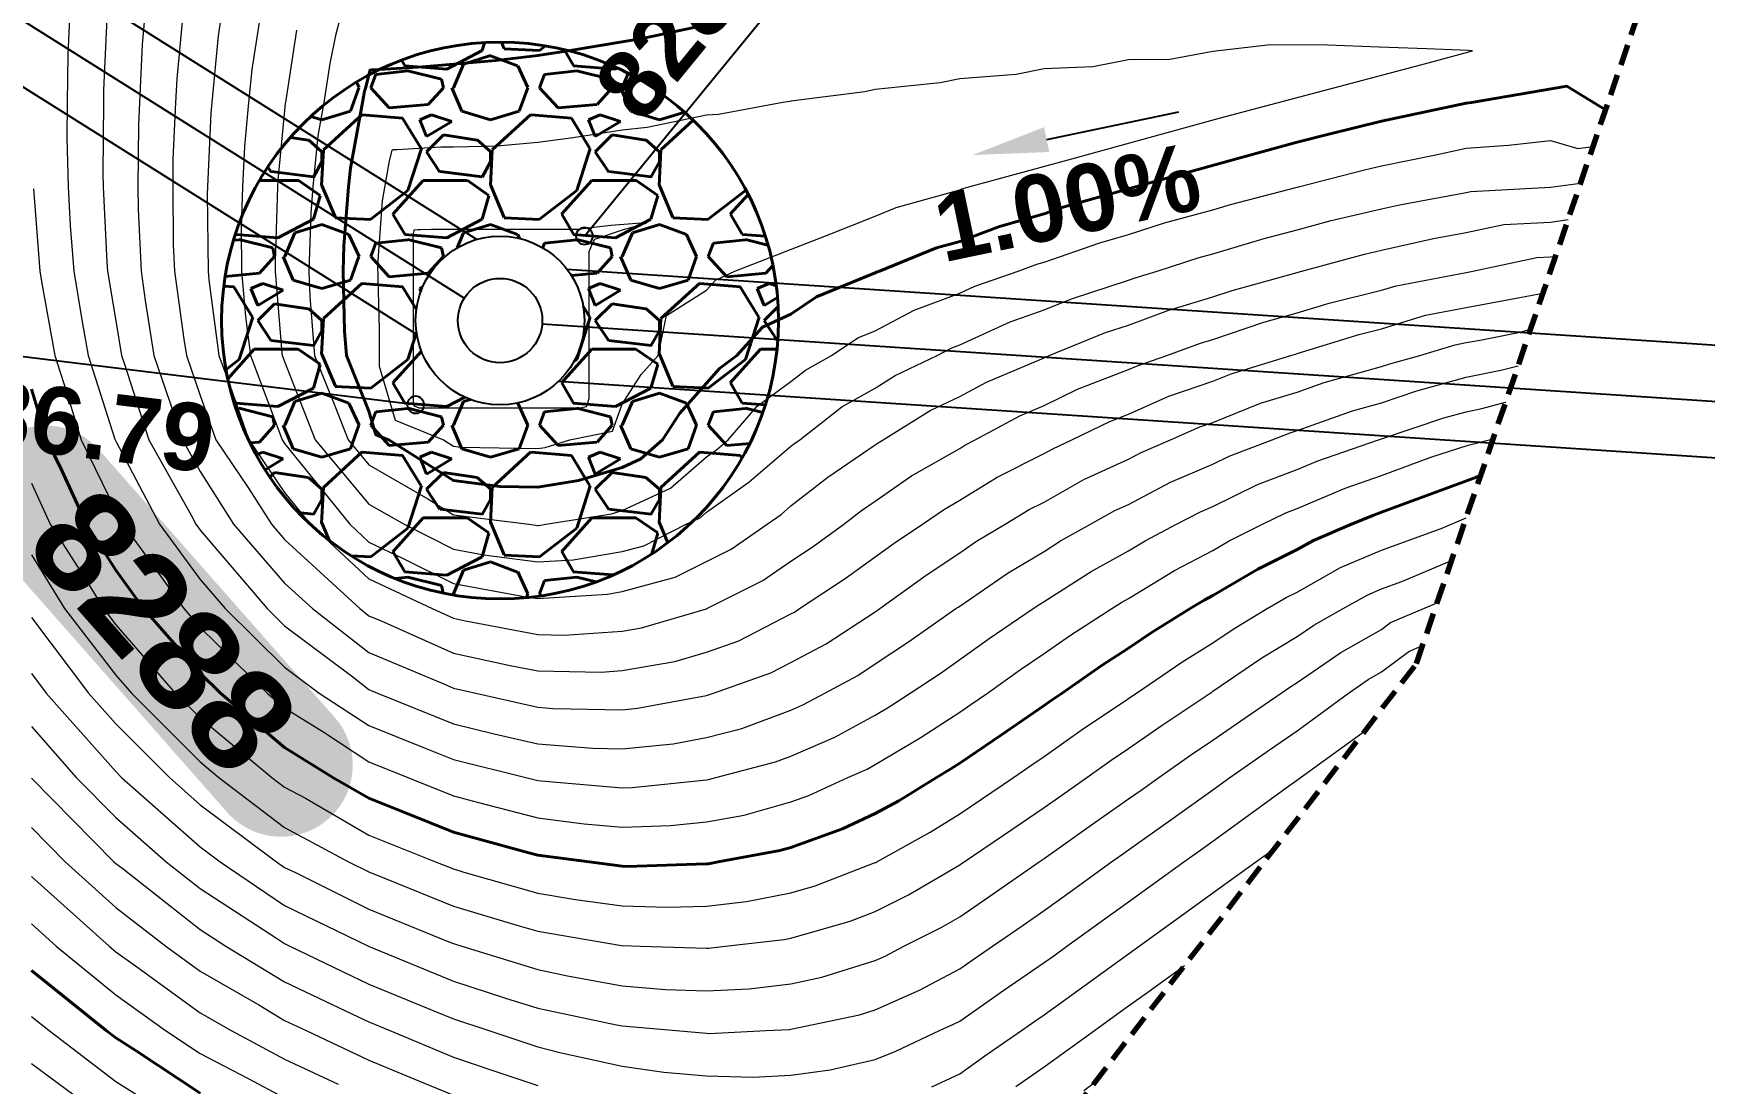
# Model space of a CAD drawing. Extents: x 2799052 to 2815686, y 1319509 to 1336143.
# Drawn here: x 2807578.92 to 2807598.72, y 1327729.01 to 1327741.46 of the extents above; entities that cross this region are included whole.
import ezdxf

# ---------------------------------------------------------------- set-up
doc = ezdxf.new("R2010")
doc.units = 0
doc.header["$LTSCALE"] = 0.5
doc.header["$MEASUREMENT"] = 0
doc.linetypes.add('DASHED', pattern=[0.75, 0.5, -0.25])
doc.layers.add('C-Road-Asph-Hach-Bdry', color=64, linetype='Continuous', lineweight=25, plot=False)
for name, color, linetype, lineweight in [('C-RRAP', 160, 'Continuous', 40), ('C-Strm-Pipe', 115, 'Continuous', 25), ('C-TOPO-BDRY', 5, 'DASHED', 70), ('C-Topo-Cont-10th', 8, 'Continuous', 13), ('C-TOPO-CONT-1FT', 7, 'Continuous', 40), ('C-TOPO-SLOP', 1, 'Continuous', 25), ('C-TOPO-SPOT', 2, 'Continuous', 25)]:
    doc.layers.add(name, color=color, linetype=linetype, lineweight=lineweight)
for name, color, linetype in [('C-Strm', 4, 'Continuous'), ('C-TOPO-CONT-TEXT-1FT', 1, 'Continuous'), ('C-TOPO-USER', 40, 'Continuous')]:
    doc.layers.add(name, color=color, linetype=linetype)
doc.styles.add('Swiss 721 BT', font='swissb.ttf', dxfattribs={"height": 2})

msp = doc.modelspace()

# ---------------------------------------------------------------- hatches: boundary and pattern name
at = {"true_color": 0x000000}
msp.add_hatch(color=18, dxfattribs=at).paths.add_polyline_path([(2807578.497, 1327736.602, 0.414214), (2807578.421, 1327735.403), (2807581.215, 1327732.229, 0.414214), (2807582.414, 1327732.152, 0.414214), (2807582.491, 1327733.352), (2807579.697, 1327736.526, 0.414214)], flags=0)

# ---------------------------------------------------------------- linework, layer by layer
at = {"color": 0, "linetype": 'ByBlock'}
for centre, start, end in [((2807585.448, 1327739.061, 8286.792), 90, 270), ((2807585.448, 1327739.061, 8286.792), 270, 90), ((2807583.448, 1327737.061, 8286.792), 90, 270), ((2807583.448, 1327737.061, 8286.792), 270, 90)]:
    msp.add_arc(centre, 0.1, start, end, dxfattribs=at)
at = {"layer": 'C-Road-Asph-Hach-Bdry'}
msp.add_circle((2807368.688, 1327825.522), 8317.007, dxfattribs=at)
at = {"layer": 'C-RRAP', "linetype": 'Continuous'}
for p, q in [((2807584.236, 1327741.259), (2807583.816, 1327741.039)), ((2807584.016, 1327741.099), (2807584.336, 1327741.199)), ((2807584.263, 1327741.352), (2807584.236, 1327741.259)), ((2807584.336, 1327741.198), (2807584.656, 1327741.078)), ((2807584.465, 1327741.358), (2807584.497, 1327741.28)), ((2807584.496, 1327741.278), (2807584.916, 1327741.258)), ((2807584.916, 1327741.259), (2807584.988, 1327741.314)), ((2807585.319, 1327741.081), (2807585.208, 1327741.27)), ((2807582.916, 1327740.819), (2807582.976, 1327740.979)), ((2807583.356, 1327741.017), (2807582.976, 1327740.977)), ((2807583.319, 1327741.081), (2807583.281, 1327741.145)), ((2807583.816, 1327741.04), (2807583.316, 1327741.08)), ((2807583.756, 1327740.919), (2807583.356, 1327741.019)), ((2807583.896, 1327740.819), (2807584.016, 1327741.099)), ((2807584.658, 1327741.08), (2807584.778, 1327740.82)), ((2807584.916, 1327740.819), (2807584.976, 1327740.979)), ((2807585.356, 1327741.017), (2807584.976, 1327740.977)), ((2807585.816, 1327741.04), (2807585.316, 1327741.08)), ((2807585.756, 1327740.919), (2807585.356, 1327741.019)), ((2807585.837, 1327741.051), (2807585.816, 1327741.039)), ((2807585.816, 1327741.04), (2807585.816, 1327741.04)), ((2807585.896, 1327740.819), (2807585.968, 1327740.987)), ((2807582.676, 1327740.539), (2807582.776, 1327740.819)), ((2807582.747, 1327740.886), (2807582.778, 1327740.82)), ((2807583.136, 1327740.579), (2807582.916, 1327740.819)), ((2807583.777, 1327740.819), (2807583.597, 1327740.619)), ((2807583.776, 1327740.819), (2807583.756, 1327740.919)), ((2807583.877, 1327740.819), (2807583.997, 1327740.539)), ((2807584.676, 1327740.539), (2807584.776, 1327740.819)), ((2807585.136, 1327740.579), (2807584.916, 1327740.819)), ((2807585.777, 1327740.819), (2807585.597, 1327740.619)), ((2807585.776, 1327740.819), (2807585.756, 1327740.919)), ((2807585.877, 1327740.819), (2807585.997, 1327740.539)), ((2807583.596, 1327740.619), (2807583.136, 1327740.579)), ((2807585.596, 1327740.619), (2807585.136, 1327740.579)), ((2807582.204, 1327740.478), (2807582.336, 1327740.439)), ((2807582.336, 1327740.439), (2807582.676, 1327740.539)), ((2807582.814, 1327740.502), (2807582.354, 1327740.082)), ((2807583.296, 1327740.458), (2807582.816, 1327740.498)), ((2807583.514, 1327740.098), (2807583.294, 1327740.458)), ((2807583.636, 1327740.499), (2807583.496, 1327740.439)), ((2807583.496, 1327740.439), (2807583.576, 1327740.239)), ((2807583.576, 1327740.239), (2807583.876, 1327740.419)), ((2807583.876, 1327740.419), (2807583.636, 1327740.499)), ((2807583.636, 1327740.499), (2807583.636, 1327740.499)), ((2807583.996, 1327740.539), (2807584.336, 1327740.439)), ((2807584.336, 1327740.439), (2807584.676, 1327740.539)), ((2807584.814, 1327740.502), (2807584.354, 1327740.082)), ((2807585.296, 1327740.458), (2807584.816, 1327740.498)), ((2807585.514, 1327740.098), (2807585.294, 1327740.458)), ((2807585.636, 1327740.499), (2807585.496, 1327740.439)), ((2807585.496, 1327740.439), (2807585.576, 1327740.239)), ((2807585.576, 1327740.239), (2807585.876, 1327740.419)), ((2807585.876, 1327740.419), (2807585.636, 1327740.499)), ((2807585.996, 1327740.539), (2807586.336, 1327740.439)), ((2807586.336, 1327740.439), (2807586.637, 1327740.528)), ((2807586.738, 1327740.433), (2807586.354, 1327740.082)), ((2807582.176, 1327740.199), (2807581.964, 1327740.23)), ((2807582.337, 1327740.06), (2807582.177, 1327740.2)), ((2807583.776, 1327740.259), (2807583.576, 1327740.059)), ((2807584.176, 1327740.199), (2807583.776, 1327740.259)), ((2807584.337, 1327740.06), (2807584.177, 1327740.2)), ((2807585.776, 1327740.259), (2807585.576, 1327740.059)), ((2807586.176, 1327740.199), (2807585.776, 1327740.259)), ((2807586.337, 1327740.06), (2807586.177, 1327740.2)), ((2807582.354, 1327740.079), (2807582.334, 1327739.659)), ((2807582.336, 1327739.939), (2807582.336, 1327740.059)), ((2807583.357, 1327739.599), (2807583.517, 1327740.099)), ((2807583.576, 1327740.059), (2807583.736, 1327739.819)), ((2807584.354, 1327740.079), (2807584.334, 1327739.659)), ((2807584.336, 1327739.939), (2807584.336, 1327740.059)), ((2807585.357, 1327739.599), (2807585.517, 1327740.099)), ((2807585.576, 1327740.059), (2807585.736, 1327739.819)), ((2807586.354, 1327740.079), (2807586.334, 1327739.659)), ((2807586.336, 1327739.939), (2807586.336, 1327740.059)), ((2807581.696, 1327739.88), (2807581.736, 1327739.819)), ((2807581.737, 1327739.824), (2807582.237, 1327739.764)), ((2807582.236, 1327739.759), (2807582.336, 1327739.939)), ((2807583.737, 1327739.824), (2807584.237, 1327739.764)), ((2807584.236, 1327739.759), (2807584.336, 1327739.939)), ((2807585.737, 1327739.824), (2807586.237, 1327739.764)), ((2807586.236, 1327739.759), (2807586.336, 1327739.939)), ((2807581.597, 1327739.719), (2807582.056, 1327739.719)), ((2807582.057, 1327739.721), (2807582.317, 1327739.541)), ((2807582.337, 1327739.66), (2807582.497, 1327739.28)), ((2807582.916, 1327739.259), (2807583.356, 1327739.599)), ((2807583.176, 1327739.319), (2807583.536, 1327739.719)), ((2807583.536, 1327739.719), (2807584.056, 1327739.719)), ((2807584.057, 1327739.721), (2807584.317, 1327739.541)), ((2807584.337, 1327739.66), (2807584.497, 1327739.28)), ((2807584.916, 1327739.259), (2807585.356, 1327739.599)), ((2807585.176, 1327739.319), (2807585.536, 1327739.719)), ((2807585.536, 1327739.719), (2807586.056, 1327739.719)), ((2807586.057, 1327739.721), (2807586.317, 1327739.541)), ((2807586.337, 1327739.66), (2807586.497, 1327739.28)), ((2807586.916, 1327739.259), (2807587.356, 1327739.599)), ((2807587.357, 1327739.599), (2807587.361, 1327739.609)), ((2807582.316, 1327739.539), (2807582.236, 1327739.259)), ((2807584.316, 1327739.539), (2807584.236, 1327739.259)), ((2807586.316, 1327739.539), (2807586.236, 1327739.259)), ((2807587.176, 1327739.319), (2807587.388, 1327739.554)), ((2807582.236, 1327739.259), (2807581.816, 1327739.039)), ((2807582.016, 1327739.099), (2807582.336, 1327739.199)), ((2807582.336, 1327739.198), (2807582.656, 1327739.078)), ((2807582.496, 1327739.278), (2807582.916, 1327739.258)), ((2807583.319, 1327739.081), (2807583.179, 1327739.321)), ((2807584.236, 1327739.259), (2807583.816, 1327739.039)), ((2807584.016, 1327739.099), (2807584.336, 1327739.199)), ((2807584.336, 1327739.198), (2807584.656, 1327739.078)), ((2807584.496, 1327739.278), (2807584.916, 1327739.258)), ((2807585.319, 1327739.081), (2807585.179, 1327739.321)), ((2807586.236, 1327739.259), (2807585.816, 1327739.039)), ((2807586.016, 1327739.099), (2807586.336, 1327739.199)), ((2807586.336, 1327739.198), (2807586.656, 1327739.078)), ((2807586.496, 1327739.278), (2807586.916, 1327739.258)), ((2807587.319, 1327739.081), (2807587.179, 1327739.321)), ((2807581.356, 1327739.017), (2807581.289, 1327739.01)), ((2807581.319, 1327739.081), (2807581.314, 1327739.089)), ((2807581.816, 1327739.04), (2807581.316, 1327739.08)), ((2807581.756, 1327738.919), (2807581.356, 1327739.019)), ((2807581.896, 1327738.819), (2807582.016, 1327739.099)), ((2807582.658, 1327739.08), (2807582.778, 1327738.82)), ((2807583.356, 1327739.017), (2807582.976, 1327738.977)), ((2807583.816, 1327739.04), (2807583.316, 1327739.08)), ((2807583.756, 1327738.919), (2807583.356, 1327739.019)), ((2807583.939, 1327738.919), (2807584.016, 1327739.099)), ((2807584.658, 1327739.08), (2807584.68, 1327739.031)), ((2807585.356, 1327739.017), (2807584.976, 1327738.977)), ((2807585.816, 1327739.04), (2807585.316, 1327739.08)), ((2807585.756, 1327738.919), (2807585.356, 1327739.019)), ((2807585.356, 1327739.017), (2807585.356, 1327739.017)), ((2807585.896, 1327738.819), (2807586.016, 1327739.099)), ((2807586.658, 1327739.08), (2807586.778, 1327738.82)), ((2807587.356, 1327739.017), (2807586.976, 1327738.977)), ((2807587.593, 1327739.058), (2807587.316, 1327739.08)), ((2807587.623, 1327738.952), (2807587.356, 1327739.019)), ((2807581.777, 1327738.819), (2807581.597, 1327738.619)), ((2807581.776, 1327738.819), (2807581.756, 1327738.919)), ((2807581.877, 1327738.819), (2807581.997, 1327738.539)), ((2807582.676, 1327738.539), (2807582.776, 1327738.819)), ((2807582.916, 1327738.819), (2807582.976, 1327738.979)), ((2807583.136, 1327738.579), (2807582.916, 1327738.819)), ((2807583.777, 1327738.819), (2807583.597, 1327738.619)), ((2807583.776, 1327738.819), (2807583.756, 1327738.919)), ((2807584.954, 1327738.92), (2807584.976, 1327738.979)), ((2807585.777, 1327738.819), (2807585.597, 1327738.619)), ((2807585.776, 1327738.819), (2807585.756, 1327738.919)), ((2807585.877, 1327738.819), (2807585.997, 1327738.539)), ((2807586.676, 1327738.539), (2807586.776, 1327738.819)), ((2807586.916, 1327738.819), (2807586.976, 1327738.979)), ((2807587.136, 1327738.579), (2807586.916, 1327738.819)), ((2807581.596, 1327738.619), (2807581.19, 1327738.583)), ((2807583.596, 1327738.619), (2807583.136, 1327738.579)), ((2807585.596, 1327738.619), (2807585.293, 1327738.592)), ((2807587.596, 1327738.619), (2807587.136, 1327738.579)), ((2807587.681, 1327738.712), (2807587.597, 1327738.619)), ((2807587.681, 1327738.712), (2807587.681, 1327738.712)), ((2807581.296, 1327738.458), (2807581.175, 1327738.468)), ((2807581.514, 1327738.098), (2807581.294, 1327738.458)), ((2807581.636, 1327738.499), (2807581.496, 1327738.439)), ((2807581.496, 1327738.439), (2807581.576, 1327738.239)), ((2807581.576, 1327738.239), (2807581.876, 1327738.419)), ((2807581.876, 1327738.419), (2807581.636, 1327738.499)), ((2807581.996, 1327738.539), (2807582.336, 1327738.439)), ((2807582.336, 1327738.439), (2807582.676, 1327738.539)), ((2807582.814, 1327738.502), (2807582.354, 1327738.082)), ((2807583.296, 1327738.458), (2807582.816, 1327738.498)), ((2807583.458, 1327738.19), (2807583.294, 1327738.458)), ((2807583.53, 1327738.454), (2807583.496, 1327738.439)), ((2807583.496, 1327738.439), (2807583.51, 1327738.403)), ((2807585.636, 1327738.499), (2807585.496, 1327738.439)), ((2807585.496, 1327738.439), (2807585.576, 1327738.239)), ((2807585.576, 1327738.239), (2807585.876, 1327738.419)), ((2807585.876, 1327738.419), (2807585.636, 1327738.499)), ((2807585.996, 1327738.539), (2807586.336, 1327738.439)), ((2807586.336, 1327738.439), (2807586.676, 1327738.539)), ((2807586.814, 1327738.502), (2807586.354, 1327738.082)), ((2807587.296, 1327738.458), (2807586.816, 1327738.498)), ((2807587.514, 1327738.098), (2807587.294, 1327738.458)), ((2807587.636, 1327738.499), (2807587.496, 1327738.439)), ((2807587.496, 1327738.439), (2807587.576, 1327738.239)), ((2807587.722, 1327738.471), (2807587.636, 1327738.499)), ((2807581.776, 1327738.259), (2807581.576, 1327738.059)), ((2807582.176, 1327738.199), (2807581.776, 1327738.259)), ((2807582.337, 1327738.06), (2807582.177, 1327738.2)), ((2807585.514, 1327738.098), (2807585.431, 1327738.233)), ((2807585.776, 1327738.259), (2807585.576, 1327738.059)), ((2807586.176, 1327738.199), (2807585.776, 1327738.259)), ((2807586.337, 1327738.06), (2807586.177, 1327738.2)), ((2807587.576, 1327738.239), (2807587.735, 1327738.334)), ((2807587.743, 1327738.225), (2807587.576, 1327738.059)), ((2807581.357, 1327737.599), (2807581.517, 1327738.099)), ((2807581.576, 1327738.059), (2807581.736, 1327737.819)), ((2807582.354, 1327738.079), (2807582.334, 1327737.659)), ((2807582.336, 1327737.939), (2807582.336, 1327738.059)), ((2807585.357, 1327737.599), (2807585.517, 1327738.099)), ((2807585.576, 1327738.059), (2807585.736, 1327737.819)), ((2807586.354, 1327738.079), (2807586.334, 1327737.659)), ((2807586.336, 1327737.939), (2807586.336, 1327738.059)), ((2807587.357, 1327737.599), (2807587.517, 1327738.099)), ((2807587.576, 1327738.059), (2807587.736, 1327737.819)), ((2807581.737, 1327737.824), (2807582.237, 1327737.764)), ((2807582.236, 1327737.759), (2807582.336, 1327737.939)), ((2807583.357, 1327737.599), (2807583.459, 1327737.917)), ((2807585.737, 1327737.824), (2807586.237, 1327737.764)), ((2807586.236, 1327737.759), (2807586.336, 1327737.939)), ((2807581.221, 1327737.369), (2807581.536, 1327737.719)), ((2807581.536, 1327737.719), (2807582.056, 1327737.719)), ((2807582.057, 1327737.721), (2807582.317, 1327737.541)), ((2807582.337, 1327737.66), (2807582.497, 1327737.28)), ((2807583.176, 1327737.319), (2807583.516, 1327737.697)), ((2807585.176, 1327737.319), (2807585.536, 1327737.719)), ((2807585.536, 1327737.719), (2807586.056, 1327737.719)), ((2807586.057, 1327737.721), (2807586.317, 1327737.541)), ((2807586.337, 1327737.66), (2807586.497, 1327737.28)), ((2807587.176, 1327737.319), (2807587.536, 1327737.719)), ((2807587.536, 1327737.719), (2807587.729, 1327737.719)), ((2807581.201, 1327737.479), (2807581.356, 1327737.599)), ((2807582.316, 1327737.539), (2807582.236, 1327737.259)), ((2807582.916, 1327737.259), (2807583.356, 1327737.599)), ((2807583.357, 1327737.599), (2807583.357, 1327737.599)), ((2807585.318, 1327737.57), (2807585.356, 1327737.599)), ((2807586.316, 1327737.539), (2807586.236, 1327737.259)), ((2807586.916, 1327737.259), (2807587.356, 1327737.599)), ((2807582.236, 1327737.259), (2807581.816, 1327737.039)), ((2807582.496, 1327737.278), (2807582.916, 1327737.258)), ((2807583.319, 1327737.081), (2807583.179, 1327737.321)), ((2807585.319, 1327737.081), (2807585.179, 1327737.321)), ((2807586.236, 1327737.259), (2807585.816, 1327737.039)), ((2807586.496, 1327737.278), (2807586.916, 1327737.258)), ((2807587.319, 1327737.081), (2807587.179, 1327737.321)), ((2807581.319, 1327737.081), (2807581.273, 1327737.159)), ((2807581.816, 1327737.04), (2807581.316, 1327737.08)), ((2807581.356, 1327737.017), (2807581.319, 1327737.013)), ((2807581.756, 1327736.919), (2807581.356, 1327737.019)), ((2807581.896, 1327736.819), (2807582.016, 1327737.099)), ((2807582.016, 1327737.099), (2807582.336, 1327737.199)), ((2807582.336, 1327737.198), (2807582.656, 1327737.078)), ((2807582.658, 1327737.08), (2807582.778, 1327736.82)), ((2807583.356, 1327737.017), (2807582.976, 1327736.977)), ((2807583.816, 1327737.04), (2807583.316, 1327737.08)), ((2807583.756, 1327736.919), (2807583.356, 1327737.019)), ((2807584.03, 1327737.151), (2807583.816, 1327737.039)), ((2807583.896, 1327736.819), (2807584.016, 1327737.099)), ((2807584.016, 1327737.099), (2807584.097, 1327737.124)), ((2807584.649, 1327737.081), (2807584.656, 1327737.078)), ((2807584.658, 1327737.08), (2807584.778, 1327736.82)), ((2807585.356, 1327737.017), (2807584.976, 1327736.977)), ((2807585.816, 1327737.04), (2807585.316, 1327737.08)), ((2807585.756, 1327736.919), (2807585.356, 1327737.019)), ((2807585.896, 1327736.819), (2807586.016, 1327737.099)), ((2807586.016, 1327737.099), (2807586.336, 1327737.199)), ((2807586.336, 1327737.198), (2807586.656, 1327737.078)), ((2807586.658, 1327737.08), (2807586.778, 1327736.82)), ((2807587.356, 1327737.017), (2807586.976, 1327736.977)), ((2807587.592, 1327737.058), (2807587.316, 1327737.08)), ((2807587.561, 1327736.968), (2807587.356, 1327737.019)), ((2807581.777, 1327736.819), (2807581.597, 1327736.619)), ((2807581.776, 1327736.819), (2807581.756, 1327736.919)), ((2807581.877, 1327736.819), (2807581.997, 1327736.539)), ((2807582.676, 1327736.539), (2807582.776, 1327736.819)), ((2807582.916, 1327736.819), (2807582.976, 1327736.979)), ((2807583.136, 1327736.579), (2807582.916, 1327736.819)), ((2807583.777, 1327736.819), (2807583.597, 1327736.619)), ((2807583.776, 1327736.819), (2807583.756, 1327736.919)), ((2807583.877, 1327736.819), (2807583.997, 1327736.539)), ((2807584.676, 1327736.539), (2807584.776, 1327736.819)), ((2807584.916, 1327736.819), (2807584.976, 1327736.979)), ((2807585.136, 1327736.579), (2807584.916, 1327736.819)), ((2807585.777, 1327736.819), (2807585.597, 1327736.619)), ((2807585.776, 1327736.819), (2807585.756, 1327736.919)), ((2807585.877, 1327736.819), (2807585.997, 1327736.539)), ((2807586.676, 1327736.539), (2807586.776, 1327736.819)), ((2807586.916, 1327736.819), (2807586.976, 1327736.979)), ((2807587.136, 1327736.579), (2807586.916, 1327736.819)), ((2807581.596, 1327736.619), (2807581.484, 1327736.609)), ((2807583.596, 1327736.619), (2807583.136, 1327736.579)), ((2807585.596, 1327736.619), (2807585.136, 1327736.579)), ((2807581.636, 1327736.499), (2807581.559, 1327736.466)), ((2807581.876, 1327736.419), (2807581.636, 1327736.499)), ((2807581.663, 1327736.291), (2807581.876, 1327736.419)), ((2807581.996, 1327736.539), (2807582.336, 1327736.439)), ((2807582.336, 1327736.439), (2807582.676, 1327736.539)), ((2807582.814, 1327736.502), (2807582.354, 1327736.082)), ((2807583.296, 1327736.458), (2807582.816, 1327736.498)), ((2807583.514, 1327736.098), (2807583.294, 1327736.458)), ((2807583.636, 1327736.499), (2807583.496, 1327736.439)), ((2807583.496, 1327736.439), (2807583.576, 1327736.239)), ((2807583.576, 1327736.239), (2807583.876, 1327736.419)), ((2807583.876, 1327736.419), (2807583.636, 1327736.499)), ((2807583.996, 1327736.539), (2807584.336, 1327736.439)), ((2807584.336, 1327736.439), (2807584.676, 1327736.539)), ((2807584.814, 1327736.502), (2807584.354, 1327736.082)), ((2807585.296, 1327736.458), (2807584.816, 1327736.498)), ((2807585.514, 1327736.098), (2807585.294, 1327736.458)), ((2807585.636, 1327736.499), (2807585.496, 1327736.439)), ((2807585.496, 1327736.439), (2807585.576, 1327736.239)), ((2807585.576, 1327736.239), (2807585.876, 1327736.419)), ((2807585.876, 1327736.419), (2807585.636, 1327736.499)), ((2807585.996, 1327736.539), (2807586.336, 1327736.439)), ((2807586.336, 1327736.439), (2807586.676, 1327736.539)), ((2807586.814, 1327736.502), (2807586.354, 1327736.082)), ((2807587.296, 1327736.458), (2807586.816, 1327736.498)), ((2807587.407, 1327736.602), (2807587.136, 1327736.579)), ((2807587.313, 1327736.426), (2807587.294, 1327736.458)), ((2807581.776, 1327736.259), (2807581.72, 1327736.203)), ((2807582.176, 1327736.199), (2807581.776, 1327736.259)), ((2807583.776, 1327736.259), (2807583.576, 1327736.059)), ((2807584.176, 1327736.199), (2807583.776, 1327736.259)), ((2807585.776, 1327736.259), (2807585.576, 1327736.059)), ((2807586.176, 1327736.199), (2807585.776, 1327736.259)), ((2807582.337, 1327736.06), (2807582.177, 1327736.2)), ((2807582.354, 1327736.079), (2807582.334, 1327735.659)), ((2807582.336, 1327735.939), (2807582.336, 1327736.059)), ((2807583.357, 1327735.599), (2807583.517, 1327736.099)), ((2807583.576, 1327736.059), (2807583.736, 1327735.819)), ((2807584.337, 1327736.06), (2807584.177, 1327736.2)), ((2807584.354, 1327736.079), (2807584.334, 1327735.659)), ((2807584.336, 1327735.939), (2807584.336, 1327736.059)), ((2807585.357, 1327735.599), (2807585.517, 1327736.099)), ((2807585.576, 1327736.059), (2807585.736, 1327735.819)), ((2807586.337, 1327736.06), (2807586.177, 1327736.2)), ((2807586.354, 1327736.079), (2807586.334, 1327735.659)), ((2807586.336, 1327735.939), (2807586.336, 1327736.059)), ((2807582.236, 1327735.759), (2807582.336, 1327735.939)), ((2807583.737, 1327735.824), (2807584.237, 1327735.764)), ((2807584.236, 1327735.759), (2807584.336, 1327735.939)), ((2807585.737, 1327735.824), (2807586.237, 1327735.764)), ((2807586.236, 1327735.759), (2807586.336, 1327735.939)), ((2807582.056, 1327735.785), (2807582.237, 1327735.764)), ((2807582.337, 1327735.66), (2807582.424, 1327735.455)), ((2807583.176, 1327735.319), (2807583.536, 1327735.719)), ((2807583.536, 1327735.719), (2807584.056, 1327735.719)), ((2807583.536, 1327735.719), (2807583.536, 1327735.719)), ((2807584.057, 1327735.721), (2807584.317, 1327735.541)), ((2807584.337, 1327735.66), (2807584.497, 1327735.28)), ((2807585.176, 1327735.319), (2807585.536, 1327735.719)), ((2807585.536, 1327735.719), (2807586.056, 1327735.719)), ((2807586.057, 1327735.721), (2807586.317, 1327735.541)), ((2807586.337, 1327735.66), (2807586.436, 1327735.426)), ((2807582.314, 1327735.543), (2807582.317, 1327735.541)), ((2807582.916, 1327735.259), (2807583.356, 1327735.599)), ((2807584.316, 1327735.539), (2807584.236, 1327735.259)), ((2807584.916, 1327735.259), (2807585.356, 1327735.599)), ((2807586.316, 1327735.539), (2807586.246, 1327735.294)), ((2807582.685, 1327735.269), (2807582.916, 1327735.258)), ((2807583.319, 1327735.081), (2807583.179, 1327735.321)), ((2807584.236, 1327735.259), (2807583.816, 1327735.039)), ((2807584.496, 1327735.278), (2807584.916, 1327735.258)), ((2807585.319, 1327735.081), (2807585.179, 1327735.321)), ((2807583.816, 1327735.04), (2807583.316, 1327735.08)), ((2807583.896, 1327734.819), (2807584.016, 1327735.099)), ((2807584.016, 1327735.099), (2807584.336, 1327735.199)), ((2807584.336, 1327735.198), (2807584.656, 1327735.078)), ((2807584.336, 1327735.198), (2807584.336, 1327735.198)), ((2807584.658, 1327735.08), (2807584.778, 1327734.82)), ((2807585.785, 1327735.043), (2807585.316, 1327735.08)), ((2807583.356, 1327735.017), (2807583.207, 1327735.002)), ((2807583.756, 1327734.919), (2807583.356, 1327735.019)), ((2807583.774, 1327734.829), (2807583.756, 1327734.919)), ((2807584.916, 1327734.819), (2807584.976, 1327734.979)), ((2807585.356, 1327735.017), (2807584.976, 1327734.977)), ((2807585.586, 1327734.962), (2807585.356, 1327735.019)), ((2807583.877, 1327734.819), (2807583.881, 1327734.81)), ((2807584.76, 1327734.775), (2807584.776, 1327734.819)), ((2807584.937, 1327734.797), (2807584.916, 1327734.819))]:
    msp.add_line(p, q, dxfattribs=at)
at = {"layer": 'C-RRAP'}
msp.add_circle((2807584.448, 1327738.059), 3.3, dxfattribs=at)
at = {"layer": 'C-Strm'}
for p, q in [((2807584.172, 1327739.02), (2807537.679, 1327768.256)), ((2807583.462, 1327737.892), (2807536.969, 1327767.127)), ((2807585.24, 1327738.669), (2807630.861, 1327735.654)), ((2807585.142, 1327737.339), (2807630.773, 1327734.324))]:
    msp.add_line(p, q, dxfattribs=at)
for radius in [1, 0.5]:
    msp.add_circle((2807584.448, 1327738.059), radius, dxfattribs=at)
at = {"layer": 'C-Strm-Pipe'}
for p, q in [((2807584.024, 1327738.325), (2807537.116, 1327767.822)), ((2807584.946, 1327738.02), (2807630.817, 1327734.989))]:
    msp.add_line(p, q, dxfattribs=at)
at = {"layer": 'C-TOPO-BDRY'}
for p, q in [((2807595.308, 1327733.994, 8305.199), (2807597.929, 1327741.666, 8305.199)), ((2807586.452, 1327722.462, 8305.199), (2807595.308, 1327733.994, 8305.199))]:
    msp.add_line(p, q, dxfattribs=at)
at = {"layer": 'C-Topo-Cont-10th'}
for points, elevation in [([(2807579.347, 1327741.644), (2807579.327, 1327741.212), (2807579.32, 1327740.644), (2807579.316, 1327740.223), (2807579.33, 1327739.644), (2807579.353, 1327739.186), (2807579.396, 1327738.644), (2807579.496, 1327738.042), (2807579.567, 1327737.644), (2807579.885, 1327736.654), (2807579.888, 1327736.644), (2807579.895, 1327736.629), (2807580.411, 1327735.644), (2807580.895, 1327734.99), (2807581.19, 1327734.644), (2807581.895, 1327733.951), (2807582.305, 1327733.644), (2807582.895, 1327733.257), (2807583.539, 1327733), (2807583.895, 1327732.855), (2807584.753, 1327732.644), (2807584.895, 1327732.607), (2807584.937, 1327732.602), (2807585.895, 1327732.52), (2807586.015, 1327732.524), (2807586.895, 1327732.615), (2807586.92, 1327732.619), (2807587.007, 1327732.644), (2807587.711, 1327732.828), (2807587.895, 1327732.896), (2807588.417, 1327733.122), (2807588.895, 1327733.383), (2807589.058, 1327733.481), (2807589.309, 1327733.644), (2807589.662, 1327733.877), (2807589.895, 1327734.04), (2807590.246, 1327734.292), (2807590.767, 1327734.644), (2807590.843, 1327734.696), (2807590.895, 1327734.727), (2807591.454, 1327735.084), (2807591.895, 1327735.328), (2807592.091, 1327735.448), (2807592.465, 1327735.644), (2807592.747, 1327735.792), (2807592.895, 1327735.855), (2807593.423, 1327736.115), (2807593.895, 1327736.294), (2807594.141, 1327736.398), (2807594.86, 1327736.644), (2807594.886, 1327736.653), (2807594.895, 1327736.655), (2807595.633, 1327736.906), (2807595.895, 1327736.978), (2807596.081, 1327737.016), (2807596.365, 1327737.09), (2807596.366, 1327737.09)], 8287.8), ([(2807579.789, 1327741.644), (2807579.748, 1327740.79), (2807579.747, 1327740.644), (2807579.74, 1327739.799), (2807579.743, 1327739.644), (2807579.789, 1327738.75), (2807579.797, 1327738.644), (2807579.895, 1327738.055), (2807579.961, 1327737.644), (2807579.996, 1327737.543), (2807580.286, 1327736.644), (2807580.788, 1327735.751), (2807580.844, 1327735.644), (2807580.895, 1327735.575), (2807581.689, 1327734.644), (2807581.895, 1327734.441), (2807582.705, 1327733.834), (2807582.895, 1327733.686), (2807582.997, 1327733.644), (2807583.895, 1327733.279), (2807584.379, 1327733.16), (2807584.895, 1327733.042), (2807585.549, 1327732.99), (2807585.895, 1327732.983), (2807586.498, 1327733.041), (2807586.895, 1327733.115), (2807587.314, 1327733.224), (2807587.895, 1327733.44), (2807588.037, 1327733.502), (2807588.297, 1327733.644), (2807588.686, 1327733.853), (2807588.895, 1327733.988), (2807589.289, 1327734.249), (2807589.851, 1327734.644), (2807589.876, 1327734.662), (2807589.895, 1327734.674), (2807590.469, 1327735.069), (2807590.895, 1327735.323), (2807591.091, 1327735.448), (2807591.445, 1327735.644), (2807591.733, 1327735.806), (2807591.895, 1327735.88), (2807592.395, 1327736.143), (2807592.895, 1327736.355), (2807593.088, 1327736.451), (2807593.599, 1327736.644), (2807593.81, 1327736.728), (2807593.895, 1327736.754), (2807594.55, 1327736.989), (2807594.895, 1327737.084), (2807595.312, 1327737.226), (2807595.895, 1327737.386), (2807596.308, 1327737.47), (2807596.513, 1327737.523), (2807596.514, 1327737.523)], 8287.7), ([(2807580.236, 1327741.644), (2807580.207, 1327741.332), (2807580.175, 1327740.644), (2807580.162, 1327740.377), (2807580.156, 1327739.644), (2807580.159, 1327739.379), (2807580.195, 1327738.644), (2807580.242, 1327738.296), (2807580.347, 1327737.644), (2807580.584, 1327736.955), (2807580.684, 1327736.644), (2807580.895, 1327736.269), (2807581.29, 1327735.644), (2807581.895, 1327734.946), (2807582.225, 1327734.644), (2807582.895, 1327734.123), (2807583.789, 1327733.749), (2807583.895, 1327733.702), (2807584.163, 1327733.644), (2807584.895, 1327733.477), (2807585.077, 1327733.462), (2807585.895, 1327733.445), (2807586.076, 1327733.463), (2807586.895, 1327733.615), (2807586.917, 1327733.621), (2807586.978, 1327733.644), (2807587.657, 1327733.882), (2807587.895, 1327734.005), (2807588.311, 1327734.228), (2807588.895, 1327734.607), (2807588.917, 1327734.622), (2807588.948, 1327734.644), (2807589.497, 1327735.041), (2807589.895, 1327735.304), (2807590.096, 1327735.443), (2807590.434, 1327735.644), (2807590.719, 1327735.819), (2807590.895, 1327735.908), (2807591.366, 1327736.173), (2807591.895, 1327736.417), (2807592.044, 1327736.495), (2807592.394, 1327736.644), (2807592.74, 1327736.798), (2807592.895, 1327736.851), (2807593.461, 1327737.078), (2807593.895, 1327737.21), (2807594.214, 1327737.324), (2807594.895, 1327737.513), (2807594.992, 1327737.546), (2807595.347, 1327737.644), (2807595.766, 1327737.772), (2807595.895, 1327737.797), (2807596.083, 1327737.832), (2807596.535, 1327737.923), (2807596.661, 1327737.956), (2807596.662, 1327737.956)], 8287.6), ([(2807580.684, 1327741.644), (2807580.616, 1327740.923), (2807580.603, 1327740.644), (2807580.571, 1327739.967), (2807580.569, 1327739.644), (2807580.576, 1327738.962), (2807580.592, 1327738.644), (2807580.702, 1327737.837), (2807580.733, 1327737.644), (2807580.895, 1327737.172), (2807581.08, 1327736.644), (2807581.467, 1327736.071), (2807581.738, 1327735.644), (2807581.895, 1327735.462), (2807582.788, 1327734.644), (2807582.895, 1327734.56), (2807583.038, 1327734.501), (2807583.895, 1327734.117), (2807584.569, 1327733.97), (2807584.895, 1327733.907), (2807585.646, 1327733.893), (2807585.895, 1327733.91), (2807586.52, 1327734.018), (2807586.895, 1327734.128), (2807587.277, 1327734.262), (2807587.895, 1327734.581), (2807587.936, 1327734.603), (2807587.998, 1327734.644), (2807588.538, 1327735.001), (2807588.895, 1327735.259), (2807589.118, 1327735.421), (2807589.455, 1327735.644), (2807589.714, 1327735.825), (2807589.895, 1327735.928), (2807590.338, 1327736.201), (2807590.895, 1327736.482), (2807590.998, 1327736.54), (2807591.223, 1327736.644), (2807591.675, 1327736.864), (2807591.895, 1327736.949), (2807592.375, 1327737.163), (2807592.895, 1327737.341), (2807593.111, 1327737.428), (2807593.821, 1327737.644), (2807593.876, 1327737.662), (2807593.895, 1327737.667), (2807594.639, 1327737.899), (2807594.895, 1327737.962), (2807595.417, 1327738.122), (2807595.895, 1327738.213), (2807596.595, 1327738.343), (2807596.762, 1327738.377), (2807596.808, 1327738.389), (2807596.81, 1327738.39)], 8287.5), ([(2807581.139, 1327741.644), (2807581.106, 1327741.433), (2807581.034, 1327740.644), (2807581.021, 1327740.517), (2807580.982, 1327739.644), (2807580.979, 1327739.559), (2807580.989, 1327738.644), (2807580.997, 1327738.541), (2807581.114, 1327737.644), (2807581.245, 1327737.293), (2807581.473, 1327736.644), (2807581.895, 1327736.02), (2807582.199, 1327735.644), (2807582.895, 1327734.997), (2807583.644, 1327734.644), (2807583.895, 1327734.531), (2807584.039, 1327734.5), (2807584.895, 1327734.336), (2807585.209, 1327734.33), (2807585.895, 1327734.376), (2807586.123, 1327734.416), (2807586.895, 1327734.641), (2807586.897, 1327734.642), (2807586.9, 1327734.644), (2807587.561, 1327734.977), (2807587.895, 1327735.206), (2807588.158, 1327735.38), (2807588.522, 1327735.644), (2807588.731, 1327735.807), (2807588.895, 1327735.918), (2807589.322, 1327736.217), (2807589.895, 1327736.544), (2807589.957, 1327736.582), (2807590.079, 1327736.644), (2807590.609, 1327736.93), (2807590.895, 1327737.051), (2807591.293, 1327737.245), (2807591.895, 1327737.477), (2807592.011, 1327737.528), (2807592.348, 1327737.644), (2807592.747, 1327737.791), (2807592.895, 1327737.836), (2807593.5, 1327738.039), (2807593.895, 1327738.149), (2807594.273, 1327738.266), (2807594.895, 1327738.418), (2807595.067, 1327738.471), (2807595.895, 1327738.628), (2807595.976, 1327738.644), (2807596.733, 1327738.805), (2807596.895, 1327738.814), (2807596.956, 1327738.823), (2807596.958, 1327738.823)], 8287.4), ([(2807581.6, 1327741.644), (2807581.505, 1327741.034), (2807581.469, 1327740.644), (2807581.418, 1327740.121), (2807581.396, 1327739.644), (2807581.381, 1327739.158), (2807581.386, 1327738.644), (2807581.431, 1327738.108), (2807581.491, 1327737.644), (2807581.85, 1327736.689), (2807581.865, 1327736.644), (2807581.895, 1327736.6), (2807582.668, 1327735.644), (2807582.895, 1327735.432), (2807583.294, 1327735.244), (2807583.895, 1327734.941), (2807584.755, 1327734.784), (2807584.895, 1327734.765), (2807585.722, 1327734.817), (2807585.895, 1327734.846), (2807586.523, 1327735.016), (2807586.895, 1327735.204), (2807587.187, 1327735.351), (2807587.613, 1327735.644), (2807587.778, 1327735.761), (2807587.895, 1327735.861), (2807588.334, 1327736.204), (2807588.895, 1327736.585), (2807588.93, 1327736.609), (2807588.99, 1327736.644), (2807589.547, 1327736.991), (2807589.895, 1327737.157), (2807590.211, 1327737.328), (2807590.895, 1327737.618), (2807590.912, 1327737.626), (2807590.957, 1327737.644), (2807591.621, 1327737.918), (2807591.895, 1327738.006), (2807592.36, 1327738.178), (2807592.895, 1327738.339), (2807593.123, 1327738.416), (2807593.895, 1327738.63), (2807593.906, 1327738.633), (2807593.949, 1327738.644), (2807594.693, 1327738.845), (2807594.895, 1327738.893), (2807595.508, 1327739.031), (2807595.895, 1327739.101), (2807596.342, 1327739.196), (2807596.895, 1327739.227), (2807597.105, 1327739.256), (2807597.106, 1327739.256)], 8287.3), ([(2807582.556, 1327741.661), (2807582.499, 1327741.437), (2807582.432, 1327741.106), (2807582.361, 1327740.644), (2807582.289, 1327740.25), (2807582.231, 1327739.644), (2807582.206, 1327739.333), (2807582.184, 1327738.644), (2807582.192, 1327738.346), (2807582.248, 1327737.644), (2807582.489, 1327737.05), (2807582.647, 1327736.644), (2807582.895, 1327736.348), (2807583.593, 1327735.946), (2807583.895, 1327735.755), (2807584.788, 1327735.644), (2807584.895, 1327735.629), (2807584.908, 1327735.63), (2807584.989, 1327735.644), (2807585.77, 1327735.769), (2807585.895, 1327735.807), (2807586.468, 1327736.071), (2807586.895, 1327736.443), (2807587.012, 1327736.527), (2807587.15, 1327736.644), (2807587.495, 1327737.044), (2807587.895, 1327737.335), (2807588.068, 1327737.471), (2807588.377, 1327737.644), (2807588.686, 1327737.853), (2807588.895, 1327737.938), (2807589.355, 1327738.183), (2807589.895, 1327738.384), (2807590.073, 1327738.466), (2807590.587, 1327738.644), (2807590.811, 1327738.728), (2807590.895, 1327738.751), (2807591.557, 1327738.982), (2807591.895, 1327739.077), (2807592.323, 1327739.216), (2807592.895, 1327739.372), (2807593.104, 1327739.434), (2807593.895, 1327739.64), (2807593.898, 1327739.641), (2807593.909, 1327739.644), (2807594.694, 1327739.845), (2807594.895, 1327739.894), (2807595.518, 1327740.02), (2807595.895, 1327740.102), (2807596.4, 1327740.138), (2807596.895, 1327740.194), (2807597.221, 1327740.098), (2807597.402, 1327740.122), (2807597.402, 1327740.123)], 8287.1), ([(2807582.037, 1327741.502), (2807581.905, 1327740.644), (2807581.903, 1327740.635), (2807581.895, 1327740.548), (2807581.814, 1327739.724), (2807581.81, 1327739.644), (2807581.782, 1327738.756), (2807581.783, 1327738.644), (2807581.864, 1327737.674), (2807581.868, 1327737.644), (2807581.895, 1327737.572), (2807582.256, 1327736.644), (2807582.895, 1327735.883), (2807583.311, 1327735.644), (2807583.895, 1327735.348), (2807584.257, 1327735.282), (2807584.895, 1327735.197), (2807585.315, 1327735.224), (2807585.895, 1327735.32), (2807586.15, 1327735.389), (2807586.652, 1327735.644), (2807586.819, 1327735.72), (2807586.895, 1327735.787), (2807587.395, 1327736.144), (2807587.895, 1327736.569), (2807587.937, 1327736.602), (2807587.999, 1327736.644), (2807588.5, 1327737.038), (2807588.895, 1327737.259), (2807589.132, 1327737.407), (2807589.63, 1327737.644), (2807589.803, 1327737.736), (2807589.895, 1327737.77), (2807590.493, 1327738.045), (2807590.895, 1327738.184), (2807591.22, 1327738.318), (2807591.895, 1327738.536), (2807591.974, 1327738.565), (2807592.235, 1327738.644), (2807592.733, 1327738.806), (2807592.895, 1327738.85), (2807593.505, 1327739.033), (2807593.895, 1327739.135), (2807594.296, 1327739.243), (2807594.895, 1327739.385), (2807595.106, 1327739.432), (2807595.895, 1327739.576), (2807595.951, 1327739.588), (2807596.895, 1327739.64), (2807597.253, 1327739.689), (2807597.254, 1327739.689)], 8287.2), ([(2807583.166, 1327740.074), (2807583.136, 1327739.954), (2807583.052, 1327739.478), (2807582.994, 1327738.718), (2807583.016, 1327737.953), (2807583.016, 1327737.517), (2807583.204, 1327736.877), (2807583.777, 1327736.644), (2807583.895, 1327736.569), (2807583.98, 1327736.559), (2807584.895, 1327736.542), (2807584.983, 1327736.556), (2807585.274, 1327736.644), (2807585.782, 1327736.749), (2807585.895, 1327737.069), (2807586.121, 1327737.418), (2807586.323, 1327737.644), (2807586.419, 1327738.12), (2807586.895, 1327738.419), (2807587.002, 1327738.537), (2807587.232, 1327738.644), (2807588.318, 1327739.066), (2807588.895, 1327739.297), (2807589.141, 1327739.397), (2807589.895, 1327739.61), (2807589.919, 1327739.619), (2807590.005, 1327739.644), (2807591.182, 1327739.965), (2807592.984, 1327740.461), (2807595.403, 1327741.1), (2807595.972, 1327741.257), (2807595.923, 1327741.258), (2807595.431, 1327741.278), (2807594.864, 1327741.3), (2807594.255, 1327741.324), (2807593.577, 1327741.326), (2807592.895, 1327741.248), (2807592.385, 1327741.154), (2807591.895, 1327741.151), (2807591.471, 1327741.068), (2807590.895, 1327741.042), (2807590.564, 1327740.974), (2807589.895, 1327740.924), (2807589.664, 1327740.875), (2807588.895, 1327740.797), (2807588.769, 1327740.77), (2807587.895, 1327740.659), (2807587.883, 1327740.656), (2807587.799, 1327740.644), (2807587.037, 1327740.502), (2807586.895, 1327740.493), (2807586.191, 1327740.348), (2807585.895, 1327740.316), (2807585.315, 1327740.223), (2807584.895, 1327740.168), (2807584.414, 1327740.124), (2807583.895, 1327740.115), (2807583.745, 1327740.113), (2807583.229, 1327740.084), (2807583.176, 1327740.081), (2807583.168, 1327740.08), (2807583.166, 1327740.074)], 8286.9), ([(2807578.918, 1327739.621), (2807578.995, 1327738.644), (2807579.015, 1327738.523), (2807579.172, 1327737.644), (2807579.302, 1327737.236), (2807579.483, 1327736.644), (2807579.895, 1327735.802), (2807579.978, 1327735.644), (2807580.216, 1327735.323), (2807580.7, 1327734.644), (2807580.895, 1327734.422), (2807581.689, 1327733.644), (2807581.895, 1327733.469), (2807582.359, 1327733.18), (2807582.895, 1327732.828), (2807583.357, 1327732.644), (2807583.895, 1327732.426), (2807584.194, 1327732.345), (2807584.895, 1327732.164), (2807585.445, 1327732.094), (2807585.895, 1327732.055), (2807586.466, 1327732.072), (2807586.895, 1327732.117), (2807587.341, 1327732.198), (2807587.895, 1327732.354), (2807588.108, 1327732.431), (2807588.57, 1327732.644), (2807588.797, 1327732.742), (2807588.895, 1327732.795), (2807589.425, 1327733.114), (2807589.895, 1327733.417), (2807590.029, 1327733.509), (2807590.226, 1327733.644), (2807590.615, 1327733.923), (2807590.895, 1327734.112), (2807591.208, 1327734.331), (2807591.697, 1327734.644), (2807591.818, 1327734.721), (2807591.895, 1327734.764), (2807592.442, 1327735.097), (2807592.895, 1327735.334), (2807593.09, 1327735.449), (2807593.482, 1327735.644), (2807593.759, 1327735.78), (2807593.895, 1327735.832), (2807594.465, 1327736.074), (2807594.895, 1327736.221), (2807595.48, 1327736.438), (2807595.922, 1327736.58), (2807596.218, 1327736.657), (2807596.218, 1327736.657)], 8287.9), ([(2807583.428, 1327739.132), (2807583.426, 1327739.123), (2807583.42, 1327739.09), (2807583.416, 1327739.037), (2807583.417, 1327738.983), (2807583.417, 1327737.093), (2807583.431, 1327737.048), (2807583.485, 1327737.026), (2807583.575, 1327737.024), (2807585.399, 1327737.024), (2807585.471, 1327737.039), (2807585.505, 1327737.136), (2807585.505, 1327738.878), (2807585.544, 1327738.971), (2807585.571, 1327739.025), (2807585.91, 1327739.139), (2807586.182, 1327739.214), (2807586.171, 1327739.215), (2807586.069, 1327739.209), (2807585.76, 1327739.186), (2807585.523, 1327739.158), (2807585.375, 1327739.137), (2807583.637, 1327739.137), (2807583.504, 1327739.135), (2807583.468, 1327739.134), (2807583.432, 1327739.132), (2807583.429, 1327739.132), (2807583.428, 1327739.132), (2807583.428, 1327739.132)], 8286.8), ([(2807578.895, 1327736.13), (2807579.118, 1327735.644), (2807579.514, 1327735.024), (2807579.748, 1327734.644), (2807579.895, 1327734.453), (2807580.599, 1327733.644), (2807580.895, 1327733.348), (2807581.744, 1327732.644), (2807581.895, 1327732.529), (2807582.143, 1327732.396), (2807582.895, 1327731.961), (2807583.684, 1327731.644), (2807583.895, 1327731.558), (2807584.018, 1327731.521), (2807584.895, 1327731.272), (2807585.343, 1327731.195), (2807585.895, 1327731.12), (2807586.434, 1327731.104), (2807586.895, 1327731.119), (2807587.367, 1327731.172), (2807587.895, 1327731.275), (2807588.182, 1327731.357), (2807588.895, 1327731.634), (2807588.901, 1327731.637), (2807588.912, 1327731.644), (2807589.544, 1327731.994), (2807589.895, 1327732.21), (2807590.154, 1327732.385), (2807590.533, 1327732.644), (2807590.748, 1327732.791), (2807590.895, 1327732.891), (2807591.336, 1327733.203), (2807591.895, 1327733.578), (2807591.934, 1327733.605), (2807591.992, 1327733.644), (2807592.528, 1327734.01), (2807592.895, 1327734.237), (2807593.136, 1327734.402), (2807593.54, 1327734.644), (2807593.764, 1327734.775), (2807593.895, 1327734.84), (2807594.408, 1327735.13), (2807594.895, 1327735.336), (2807595.599, 1327735.593), (2807595.897, 1327735.719)], 8288.1), ([(2807578.895, 1327735.28), (2807579.286, 1327734.644), (2807579.895, 1327733.855), (2807580.079, 1327733.644), (2807580.895, 1327732.828), (2807581.117, 1327732.644), (2807581.895, 1327732.051), (2807582.654, 1327731.644), (2807582.895, 1327731.524), (2807583.098, 1327731.441), (2807583.895, 1327731.116), (2807584.648, 1327730.891), (2807584.895, 1327730.821), (2807585.888, 1327730.651), (2807585.895, 1327730.65), (2807586.112, 1327730.644), (2807586.895, 1327730.619), (2807586.919, 1327730.62), (2807587.115, 1327730.644), (2807587.816, 1327730.722), (2807587.895, 1327730.738), (2807588.599, 1327730.939), (2807588.895, 1327731.054), (2807589.288, 1327731.25), (2807589.895, 1327731.607), (2807589.917, 1327731.622), (2807589.948, 1327731.644), (2807590.513, 1327732.026), (2807590.895, 1327732.286), (2807591.104, 1327732.434), (2807591.402, 1327732.644), (2807591.691, 1327732.848), (2807591.895, 1327732.985), (2807592.282, 1327733.256), (2807592.865, 1327733.644), (2807592.883, 1327733.656), (2807592.895, 1327733.664), (2807593.477, 1327734.062), (2807593.895, 1327734.312), (2807594.091, 1327734.447), (2807594.439, 1327734.644), (2807594.73, 1327734.808), (2807594.895, 1327734.878), (2807595.133, 1327734.965), (2807595.725, 1327735.215)], 8288.2), ([(2807578.895, 1327734.541), (2807579.572, 1327733.644), (2807579.895, 1327733.278), (2807580.53, 1327732.644), (2807580.895, 1327732.32), (2807581.797, 1327731.644), (2807581.895, 1327731.577), (2807582.024, 1327731.515), (2807582.895, 1327731.083), (2807583.843, 1327730.695), (2807583.895, 1327730.674), (2807583.997, 1327730.644), (2807584.895, 1327730.366), (2807585.248, 1327730.291), (2807585.895, 1327730.174), (2807586.408, 1327730.13), (2807586.895, 1327730.115), (2807587.401, 1327730.138), (2807587.895, 1327730.198), (2807588.262, 1327730.276), (2807588.895, 1327730.473), (2807589.013, 1327730.526), (2807589.235, 1327730.644), (2807589.676, 1327730.863), (2807589.895, 1327730.992), (2807590.281, 1327731.257), (2807590.838, 1327731.644), (2807590.872, 1327731.666), (2807590.895, 1327731.682), (2807591.458, 1327732.08), (2807591.895, 1327732.388), (2807592.045, 1327732.493), (2807592.254, 1327732.644), (2807592.631, 1327732.908), (2807592.895, 1327733.084), (2807593.226, 1327733.313), (2807593.704, 1327733.644), (2807593.818, 1327733.721), (2807593.895, 1327733.767), (2807594.413, 1327734.125), (2807594.895, 1327734.398), (2807595.001, 1327734.478), (2807595.553, 1327734.711)], 8288.3), ([(2807578.895, 1327733.876), (2807579.071, 1327733.644), (2807579.895, 1327732.713), (2807579.964, 1327732.644), (2807580.895, 1327731.82), (2807581.13, 1327731.644), (2807581.895, 1327731.126), (2807582.89, 1327730.644), (2807582.895, 1327730.641), (2807582.899, 1327730.64), (2807583.895, 1327730.227), (2807584.512, 1327730.027), (2807584.895, 1327729.908), (2807585.829, 1327729.71), (2807585.895, 1327729.698), (2807586.535, 1327729.644), (2807586.895, 1327729.611), (2807586.928, 1327729.61), (2807587.603, 1327729.644), (2807587.882, 1327729.656), (2807587.895, 1327729.658), (2807588.707, 1327729.831), (2807588.895, 1327729.89), (2807589.417, 1327730.121), (2807589.895, 1327730.375), (2807590.053, 1327730.485), (2807590.283, 1327730.644), (2807590.646, 1327730.893), (2807590.895, 1327731.066), (2807591.231, 1327731.308), (2807591.695, 1327731.644), (2807591.812, 1327731.726), (2807591.895, 1327731.785), (2807592.399, 1327732.14), (2807592.895, 1327732.497), (2807593.097, 1327732.644), (2807593.568, 1327732.97), (2807593.895, 1327733.196), (2807594.503, 1327733.644), (2807594.735, 1327733.804), (2807594.895, 1327733.894), (2807595.217, 1327734.138), (2807595.381, 1327734.207)], 8288.4), ([(2807578.895, 1327733.246), (2807579.423, 1327732.644), (2807579.895, 1327732.167), (2807580.493, 1327731.644), (2807580.895, 1327731.327), (2807581.8, 1327730.738), (2807581.895, 1327730.674), (2807581.958, 1327730.644), (2807582.895, 1327730.193), (2807583.662, 1327729.876), (2807583.895, 1327729.78), (2807584.315, 1327729.644), (2807584.895, 1327729.45), (2807585.155, 1327729.384), (2807585.895, 1327729.219), (2807586.388, 1327729.15), (2807586.895, 1327729.105), (2807587.448, 1327729.091), (2807587.895, 1327729.113), (2807588.362, 1327729.176), (2807588.895, 1327729.301), (2807589.14, 1327729.399), (2807589.656, 1327729.644), (2807589.822, 1327729.717), (2807589.895, 1327729.756), (2807590.419, 1327730.12), (2807590.895, 1327730.448), (2807591.009, 1327730.53), (2807591.166, 1327730.644), (2807591.589, 1327730.949), (2807591.895, 1327731.17), (2807592.55, 1327731.644), (2807592.752, 1327731.786), (2807592.895, 1327731.889), (2807593.791, 1327732.54), (2807593.858, 1327732.588), (2807594.66, 1327733.168), (2807594.691, 1327733.19)], 8288.5), ([(2807578.895, 1327732.634), (2807579.873, 1327731.644), (2807579.895, 1327731.624), (2807579.981, 1327731.558), (2807580.895, 1327730.84), (2807581.197, 1327730.644), (2807581.895, 1327730.219), (2807582.7, 1327729.838), (2807582.895, 1327729.745), (2807583.14, 1327729.644), (2807583.895, 1327729.329), (2807584.375, 1327729.164), (2807584.895, 1327728.99)], 8288.6), ([(2807578.895, 1327732.049), (2807579.295, 1327731.644), (2807579.895, 1327731.1), (2807580.488, 1327730.644), (2807580.895, 1327730.348), (2807581.589, 1327729.949), (2807581.895, 1327729.763), (2807582.149, 1327729.644), (2807582.895, 1327729.291), (2807583.494, 1327729.044), (2807583.895, 1327728.878)], 8288.7), ([(2807589.564, 1327728.975), (2807589.895, 1327729.132), (2807590.194, 1327729.345), (2807590.626, 1327729.644), (2807590.785, 1327729.754), (2807590.895, 1327729.83), (2807591.367, 1327730.171), (2807591.895, 1327730.553), (2807592.607, 1327731.067), (2807593.064, 1327731.397), (2807593.541, 1327731.742), (2807593.625, 1327731.803)], 8288.6), ([(2807578.895, 1327731.47), (2807579.814, 1327730.644), (2807579.895, 1327730.578), (2807580.128, 1327730.411), (2807580.895, 1327729.854), (2807581.261, 1327729.644), (2807581.895, 1327729.304), (2807582.531, 1327729.008)], 8288.8), ([(2807578.895, 1327730.907), (2807579.188, 1327730.644), (2807579.895, 1327730.067), (2807580.485, 1327729.644), (2807580.895, 1327729.373), (2807581.464, 1327729.075), (2807581.895, 1327728.844)], 8288.9), ([(2807590.559, 1327728.98), (2807590.895, 1327729.212), (2807591.492, 1327729.644), (2807591.726, 1327729.813), (2807591.895, 1327729.935), (2807592.123, 1327730.1), (2807592.269, 1327730.205), (2807592.423, 1327730.316), (2807592.559, 1327730.415)], 8288.7), ([(2807578.895, 1327729.811), (2807579.103, 1327729.644), (2807579.895, 1327729.038), (2807580.523, 1327728.644)], 8289.1), ([(2807578.895, 1327729.253), (2807579.716, 1327728.644)], 8289.2), ([(2807591.366, 1327728.934), (2807591.493, 1327729.027)], 8288.8)]:
    msp.add_lwpolyline(points, dxfattribs=dict(at, elevation=elevation))
at = {"layer": 'C-TOPO-CONT-1FT'}
for points, elevation in [([(2807582.904, 1327741.016), (2807582.908, 1327741.027), (2807582.923, 1327741.029), (2807583.025, 1327741.036), (2807583.477, 1327741.062), (2807583.895, 1327741.097), (2807584.398, 1327741.14), (2807584.895, 1327741.2), (2807585.28, 1327741.259), (2807585.895, 1327741.361), (2807586.134, 1327741.404), (2807586.895, 1327741.563)], 8287), ([(2807582.904, 1327741.016), (2807582.853, 1327740.812), (2807582.846, 1327740.791), (2807582.838, 1327740.759), (2807582.828, 1327740.711), (2807582.818, 1327740.644), (2807582.674, 1327739.865), (2807582.653, 1327739.644), (2807582.596, 1327738.943), (2807582.587, 1327738.644), (2807582.606, 1327737.933), (2807582.629, 1327737.644), (2807582.895, 1327736.986), (2807582.978, 1327736.706), (2807583.131, 1327736.644), (2807583.895, 1327736.162), (2807584.445, 1327736.093), (2807584.895, 1327736.085), (2807585.376, 1327736.162), (2807585.895, 1327736.319), (2807586.118, 1327736.421), (2807586.373, 1327736.644), (2807586.578, 1327736.961), (2807586.895, 1327737.316), (2807587.047, 1327737.492), (2807587.255, 1327737.644), (2807587.56, 1327737.979), (2807587.895, 1327738.135), (2807588.198, 1327738.34), (2807588.895, 1327738.624), (2807588.908, 1327738.631), (2807588.943, 1327738.644), (2807589.619, 1327738.919), (2807589.895, 1327738.997), (2807590.365, 1327739.173), (2807590.895, 1327739.324), (2807591.132, 1327739.406), (2807591.895, 1327739.62), (2807591.913, 1327739.626), (2807591.979, 1327739.644), (2807593.246, 1327739.995), (2807593.895, 1327740.172), (2807594.27, 1327740.268), (2807594.895, 1327740.423), (2807595.079, 1327740.46), (2807595.895, 1327740.636), (2807595.902, 1327740.637), (2807595.962, 1327740.644), (2807597.088, 1327740.836), (2807597.55, 1327740.556)], 8287), ([(2807578.895, 1327737.246), (2807579.079, 1327736.644), (2807579.255, 1327736.283), (2807579.548, 1327735.644), (2807579.895, 1327735.101), (2807580.221, 1327734.644), (2807580.895, 1327733.878), (2807581.134, 1327733.644), (2807581.895, 1327733), (2807582.467, 1327732.644), (2807582.895, 1327732.396), (2807583.309, 1327732.23), (2807583.895, 1327731.993), (2807584.79, 1327731.749), (2807584.895, 1327731.722), (2807585.504, 1327731.644), (2807585.895, 1327731.59), (2807585.95, 1327731.589), (2807586.895, 1327731.619), (2807586.918, 1327731.621), (2807587.032, 1327731.644), (2807587.763, 1327731.776), (2807587.895, 1327731.813), (2807588.505, 1327732.034), (2807588.895, 1327732.214), (2807589.172, 1327732.367), (2807589.621, 1327732.644), (2807589.792, 1327732.746), (2807589.895, 1327732.813), (2807590.389, 1327733.15), (2807590.895, 1327733.497), (2807590.981, 1327733.557), (2807591.11, 1327733.644), (2807591.572, 1327733.967), (2807591.895, 1327734.174), (2807592.174, 1327734.365), (2807592.625, 1327734.644), (2807592.793, 1327734.746), (2807592.895, 1327734.8), (2807593.427, 1327735.112), (2807593.895, 1327735.344), (2807594.086, 1327735.453), (2807594.539, 1327735.644), (2807594.789, 1327735.75), (2807594.895, 1327735.786), (2807596.018, 1327736.203), (2807596.065, 1327736.221), (2807596.069, 1327736.223)], 8288), ([(2807578.895, 1327730.354), (2807579.779, 1327729.644), (2807579.895, 1327729.555), (2807580.134, 1327729.404), (2807580.895, 1327728.901)], 8289)]:
    msp.add_lwpolyline(points, dxfattribs=dict(at, elevation=elevation))
at = {"layer": 'C-TOPO-SLOP', "linetype": 'Continuous'}
msp.add_line((2807590.926, 1327740.204), (2807592.492, 1327740.531), dxfattribs=at)
at = {"layer": 'C-TOPO-SLOP', "linetype": 'Continuous', "lineweight": 25}
msp.add_solid([(2807590.956, 1327740.057), (2807590.045, 1327740.02), (2807590.895, 1327740.351)], dxfattribs=at)
at = {"layer": 'C-TOPO-SPOT', "color": 2, "linetype": 'Continuous', "lineweight": 25}
for p, q in [((2807585.448, 1327739.061, 8286.792), (2807589.563, 1327744.092, 8286.792)), ((2807583.448, 1327737.061, 8286.792), (2807576.995, 1327737.847, 8286.792))]:
    msp.add_line(p, q, dxfattribs=at)
at = {"layer": 'C-TOPO-USER'}
for points, elevation in [([(2807582.904, 1327741.016), (2807582.908, 1327741.027), (2807582.923, 1327741.029), (2807583.025, 1327741.036), (2807583.477, 1327741.062), (2807583.895, 1327741.097), (2807584.398, 1327741.14), (2807584.895, 1327741.2), (2807585.28, 1327741.259), (2807585.895, 1327741.361), (2807586.134, 1327741.404), (2807586.895, 1327741.563)], 8287), ([(2807582.904, 1327741.016), (2807582.853, 1327740.812), (2807582.846, 1327740.791), (2807582.838, 1327740.759), (2807582.828, 1327740.711), (2807582.818, 1327740.644), (2807582.674, 1327739.865), (2807582.653, 1327739.644), (2807582.596, 1327738.943), (2807582.587, 1327738.644), (2807582.606, 1327737.933), (2807582.629, 1327737.644), (2807582.895, 1327736.986), (2807582.978, 1327736.706), (2807583.131, 1327736.644), (2807583.895, 1327736.162), (2807584.445, 1327736.093), (2807584.895, 1327736.085), (2807585.376, 1327736.162), (2807585.895, 1327736.319), (2807586.118, 1327736.421), (2807586.373, 1327736.644), (2807586.578, 1327736.961), (2807586.895, 1327737.316), (2807587.047, 1327737.492), (2807587.255, 1327737.644), (2807587.56, 1327737.979), (2807587.895, 1327738.135), (2807588.198, 1327738.34), (2807588.895, 1327738.624), (2807588.908, 1327738.631), (2807588.943, 1327738.644), (2807589.619, 1327738.919), (2807589.895, 1327738.997), (2807590.365, 1327739.173), (2807590.895, 1327739.324), (2807591.132, 1327739.406), (2807591.895, 1327739.62), (2807591.913, 1327739.626), (2807591.979, 1327739.644), (2807593.246, 1327739.995), (2807593.895, 1327740.172), (2807594.27, 1327740.268), (2807594.895, 1327740.423), (2807595.079, 1327740.46), (2807595.895, 1327740.636), (2807595.902, 1327740.637), (2807595.962, 1327740.644), (2807597.088, 1327740.836), (2807597.55, 1327740.556)], 8287), ([(2807578.895, 1327737.246), (2807579.079, 1327736.644), (2807579.255, 1327736.283), (2807579.548, 1327735.644), (2807579.895, 1327735.101), (2807580.221, 1327734.644), (2807580.895, 1327733.878), (2807581.134, 1327733.644), (2807581.895, 1327733), (2807582.467, 1327732.644), (2807582.895, 1327732.396), (2807583.309, 1327732.23), (2807583.895, 1327731.993), (2807584.79, 1327731.749), (2807584.895, 1327731.722), (2807585.504, 1327731.644), (2807585.895, 1327731.59), (2807585.95, 1327731.589), (2807586.895, 1327731.619), (2807586.918, 1327731.621), (2807587.032, 1327731.644), (2807587.763, 1327731.776), (2807587.895, 1327731.813), (2807588.505, 1327732.034), (2807588.895, 1327732.214), (2807589.172, 1327732.367), (2807589.621, 1327732.644), (2807589.792, 1327732.746), (2807589.895, 1327732.813), (2807590.389, 1327733.15), (2807590.895, 1327733.497), (2807590.981, 1327733.557), (2807591.11, 1327733.644), (2807591.572, 1327733.967), (2807591.895, 1327734.174), (2807592.174, 1327734.365), (2807592.625, 1327734.644), (2807592.793, 1327734.746), (2807592.895, 1327734.8), (2807593.427, 1327735.112), (2807593.895, 1327735.344), (2807594.086, 1327735.453), (2807594.539, 1327735.644), (2807594.789, 1327735.75), (2807594.895, 1327735.786), (2807596.018, 1327736.203), (2807596.065, 1327736.221), (2807596.069, 1327736.223)], 8288), ([(2807578.895, 1327730.354), (2807579.779, 1327729.644), (2807579.895, 1327729.555), (2807580.134, 1327729.404), (2807580.895, 1327728.901)], 8289)]:
    msp.add_lwpolyline(points, dxfattribs=dict(at, elevation=elevation))

# ---------------------------------------------------------------- texts
at = {"layer": 'C-TOPO-CONT-TEXT-1FT', "insert": (2807580.456, 1327734.377), "char_height": 1.2, "attachment_point": 5, "rotation": 311.3577, "style": 'Swiss 721 BT'}
msp.add_mtext('8288', dxfattribs=at)
at = {"layer": 'C-TOPO-SLOP', "color": 1, "lineweight": 25, "style": 'Swiss 721 BT'}
msp.add_text('1.00%', height=0.8, rotation=11.7887, dxfattribs=at).set_placement((2807589.7, 1327738.747))
at = {"layer": 'C-TOPO-SPOT', "color": 2, "lineweight": 25, "style": 'Swiss 721 BT'}
for rotation, p in [(50.7205, (2807586.133, 1327740.373, 8286.792)), (353.0572, (2807576.997, 1327736.738, 8286.792))]:
    msp.add_text('8286.79', height=0.8, rotation=rotation, dxfattribs=at).set_placement(p)

doc.saveas('drawing.dxf')
